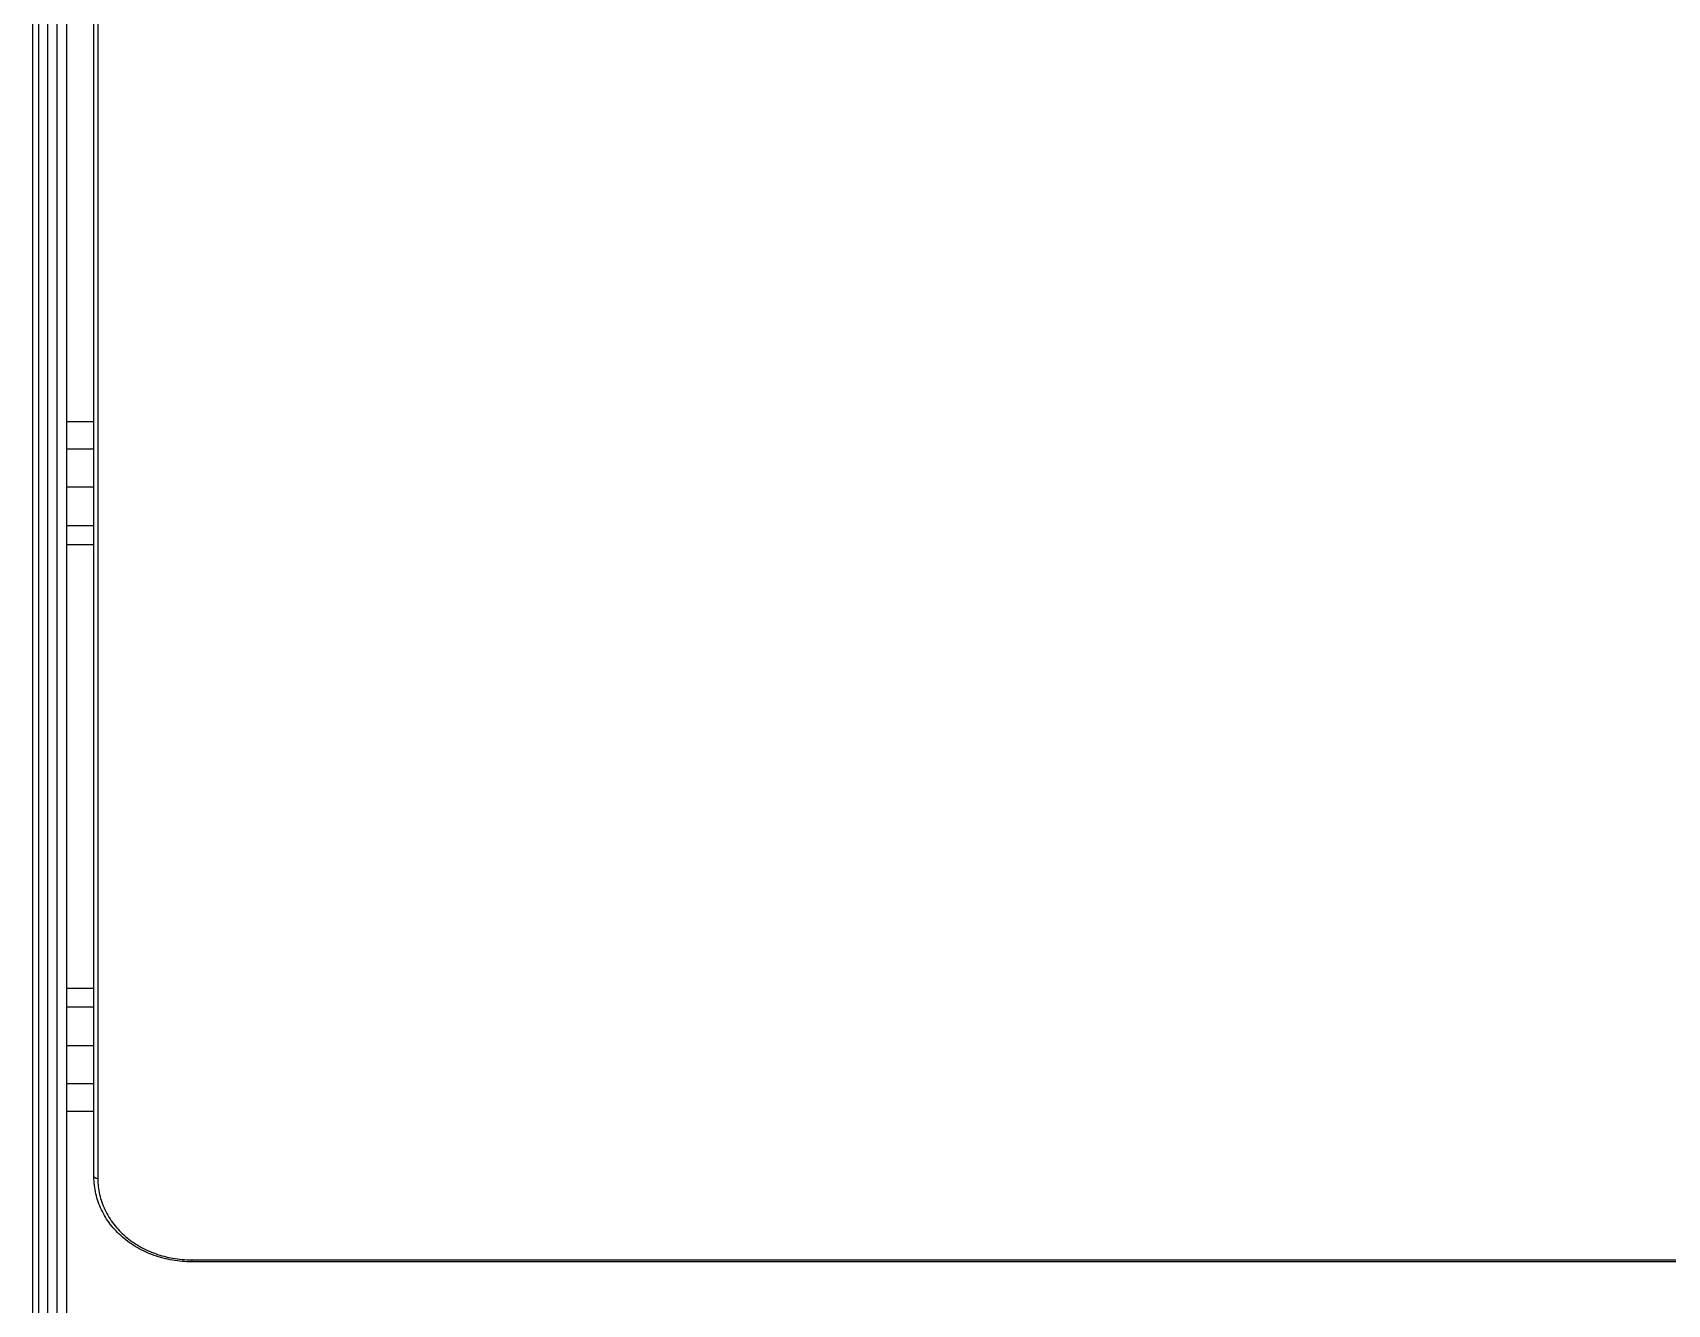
# Model space of a CAD drawing. Header units: millimetres. Extents: x 3033 to 5773, y 123 to 1487.
# Drawn here: x 3431.5 to 3518.2, y 556.5 to 623.9 of the extents above; entities that cross this region are included whole.
import ezdxf

# ---------------------------------------------------------------- set-up
doc = ezdxf.new("R2010")
doc.units = ezdxf.units.MM
doc.header["$MEASUREMENT"] = 0
doc.layers.add('LAYER 10', color=2, linetype='Continuous')

msp = doc.modelspace()

# ---------------------------------------------------------------- linework, layer by layer
at = {"layer": 'LAYER 10'}
for p, q in [((3434.789, 563.269), (3434.789, 654.436)), ((3434.997, 654.484), (3434.997, 563.184)), ((3431.541, 514.014), (3431.541, 653.014)), ((3431.841, 653.014), (3431.841, 514.014)), ((3432.341, 514.014), (3432.341, 653.014)), ((3432.841, 514.514), (3432.841, 652.514)), ((3433.341, 652.514), (3433.341, 514.514)), ((3433.341, 603.313), (3434.789, 603.313)), ((3434.789, 601.838), (3433.341, 601.838)), ((3433.341, 599.838), (3434.789, 599.838)), ((3434.789, 597.771), (3433.341, 597.771)), ((3434.789, 596.771), (3433.341, 596.771)), ((3433.341, 573.271), (3434.789, 573.271)), ((3433.341, 572.271), (3434.789, 572.271)), ((3434.789, 570.204), (3433.341, 570.204)), ((3434.789, 568.203), (3433.341, 568.203)), ((3434.789, 566.729), (3433.341, 566.729)), ((3434.793, 563.263), (3434.789, 563.269)), ((3434.791, 563.149), (3434.789, 563.261)), ((3434.797, 563.257), (3434.793, 563.263)), ((3434.801, 563.252), (3434.797, 563.257)), ((3434.806, 563.247), (3434.801, 563.252)), ((3434.81, 563.242), (3434.806, 563.247)), ((3434.815, 563.237), (3434.81, 563.242)), ((3434.82, 563.232), (3434.815, 563.237)), ((3434.825, 563.228), (3434.82, 563.232)), ((3434.83, 563.223), (3434.825, 563.228)), ((3434.796, 563.036), (3434.791, 563.149)), ((3434.804, 562.924), (3434.796, 563.036)), ((3434.815, 562.812), (3434.804, 562.924)), ((3434.829, 562.701), (3434.815, 562.812)), ((3434.846, 562.59), (3434.829, 562.701)), ((3434.835, 563.219), (3434.83, 563.223)), ((3434.841, 563.215), (3434.835, 563.219)), ((3434.847, 563.211), (3434.841, 563.215)), ((3434.867, 562.48), (3434.846, 562.59)), ((3434.852, 563.208), (3434.847, 563.211)), ((3434.858, 563.204), (3434.852, 563.208)), ((3434.864, 563.201), (3434.858, 563.204)), ((3434.87, 563.198), (3434.864, 563.201)), ((3434.89, 562.37), (3434.867, 562.48)), ((3434.876, 563.195), (3434.87, 563.198)), ((3434.883, 563.193), (3434.876, 563.195)), ((3434.889, 563.19), (3434.883, 563.193)), ((3434.896, 563.188), (3434.889, 563.19)), ((3434.917, 562.261), (3434.89, 562.37)), ((3434.902, 563.186), (3434.896, 563.188)), ((3434.909, 563.185), (3434.902, 563.186)), ((3434.915, 563.183), (3434.909, 563.185)), ((3434.922, 563.182), (3434.915, 563.183)), ((3434.929, 563.181), (3434.922, 563.182)), ((3434.936, 563.18), (3434.929, 563.181)), ((3434.942, 563.18), (3434.936, 563.18)), ((3434.949, 563.18), (3434.942, 563.18)), ((3434.956, 563.18), (3434.949, 563.18)), ((3434.963, 563.18), (3434.956, 563.18)), ((3434.97, 563.18), (3434.963, 563.18)), ((3434.976, 563.181), (3434.97, 563.18)), ((3434.983, 563.182), (3434.976, 563.181)), ((3434.99, 563.183), (3434.983, 563.182)), ((3434.997, 563.184), (3434.99, 563.183)), ((3434.997, 563.184), (3434.998, 563.077)), ((3434.998, 563.077), (3435.002, 562.97)), ((3435.002, 562.97), (3435.01, 562.864)), ((3435.01, 562.864), (3435.02, 562.757)), ((3435.02, 562.757), (3435.033, 562.651)), ((3435.033, 562.651), (3435.05, 562.545)), ((3435.05, 562.545), (3435.069, 562.44)), ((3435.069, 562.44), (3435.091, 562.335)), ((3434.946, 562.153), (3434.917, 562.261)), ((3434.978, 562.046), (3434.946, 562.153)), ((3435.014, 561.94), (3434.978, 562.046)), ((3435.052, 561.835), (3435.014, 561.94)), ((3435.093, 561.731), (3435.052, 561.835)), ((3435.091, 562.335), (3435.116, 562.231)), ((3435.137, 561.628), (3435.093, 561.731)), ((3435.116, 562.231), (3435.143, 562.128)), ((3435.183, 561.526), (3435.137, 561.628)), ((3435.143, 562.128), (3435.174, 562.026)), ((3435.174, 562.026), (3435.207, 561.925)), ((3435.233, 561.425), (3435.183, 561.526)), ((3435.207, 561.925), (3435.243, 561.824)), ((3435.243, 561.824), (3435.282, 561.725)), ((3435.282, 561.725), (3435.324, 561.627)), ((3435.324, 561.627), (3435.368, 561.529)), ((3435.368, 561.529), (3435.417, 561.428)), ((3435.286, 561.325), (3435.233, 561.425)), ((3435.341, 561.226), (3435.286, 561.325)), ((3435.398, 561.129), (3435.341, 561.226)), ((3435.459, 561.033), (3435.398, 561.129)), ((3435.417, 561.428), (3435.469, 561.328)), ((3435.522, 560.94), (3435.459, 561.033)), ((3435.469, 561.328), (3435.524, 561.23)), ((3435.587, 560.847), (3435.522, 560.94)), ((3435.524, 561.23), (3435.582, 561.133)), ((3435.582, 561.133), (3435.642, 561.038)), ((3435.654, 560.757), (3435.587, 560.847)), ((3435.642, 561.038), (3435.705, 560.945)), ((3435.727, 560.664), (3435.654, 560.757)), ((3435.705, 560.945), (3435.77, 560.853)), ((3435.802, 560.574), (3435.727, 560.664)), ((3435.77, 560.853), (3435.838, 560.763)), ((3435.838, 560.763), (3435.908, 560.675)), ((3435.908, 560.675), (3435.98, 560.589)), ((3435.879, 560.486), (3435.802, 560.574)), ((3435.958, 560.4), (3435.879, 560.486)), ((3436.04, 560.315), (3435.958, 560.4)), ((3435.98, 560.589), (3436.055, 560.505)), ((3436.124, 560.233), (3436.04, 560.315)), ((3436.055, 560.505), (3436.131, 560.422)), ((3436.209, 560.153), (3436.124, 560.233)), ((3436.131, 560.422), (3436.21, 560.342)), ((3436.297, 560.075), (3436.209, 560.153)), ((3436.21, 560.342), (3436.291, 560.264)), ((3436.291, 560.264), (3436.373, 560.187)), ((3436.389, 559.998), (3436.297, 560.075)), ((3436.373, 560.187), (3436.457, 560.113)), ((3436.483, 559.922), (3436.389, 559.998)), ((3436.457, 560.113), (3436.546, 560.039)), ((3436.579, 559.849), (3436.483, 559.922)), ((3436.546, 560.039), (3436.636, 559.967)), ((3436.676, 559.778), (3436.579, 559.849)), ((3436.636, 559.967), (3436.728, 559.897)), ((3436.775, 559.709), (3436.676, 559.778)), ((3436.728, 559.897), (3436.822, 559.83)), ((3436.822, 559.83), (3436.918, 559.764)), ((3436.918, 559.764), (3437.014, 559.701)), ((3436.876, 559.643), (3436.775, 559.709)), ((3436.978, 559.58), (3436.876, 559.643)), ((3437.082, 559.518), (3436.978, 559.58)), ((3437.014, 559.701), (3437.113, 559.641)), ((3437.189, 559.458), (3437.082, 559.518)), ((3437.113, 559.641), (3437.212, 559.582)), ((3437.298, 559.4), (3437.189, 559.458)), ((3437.212, 559.582), (3437.313, 559.526)), ((3437.408, 559.345), (3437.298, 559.4)), ((3437.313, 559.526), (3437.415, 559.472)), ((3437.52, 559.292), (3437.408, 559.345)), ((3437.415, 559.472), (3437.519, 559.421)), ((3437.519, 559.421), (3437.623, 559.372)), ((3437.632, 559.242), (3437.52, 559.292)), ((3437.623, 559.372), (3437.729, 559.325)), ((3437.746, 559.194), (3437.632, 559.242)), ((3437.729, 559.325), (3437.835, 559.28)), ((3437.86, 559.149), (3437.746, 559.194)), ((3437.835, 559.28), (3437.943, 559.238)), ((3437.976, 559.106), (3437.86, 559.149)), ((3437.943, 559.238), (3438.051, 559.198)), ((3438.096, 559.065), (3437.976, 559.106)), ((3438.051, 559.198), (3438.164, 559.159)), ((3438.217, 559.026), (3438.096, 559.065)), ((3438.164, 559.159), (3438.277, 559.122)), ((3438.338, 558.99), (3438.217, 559.026)), ((3438.277, 559.122), (3438.392, 559.088)), ((3438.461, 558.957), (3438.338, 558.99)), ((3438.392, 559.088), (3438.507, 559.057)), ((3438.584, 558.926), (3438.461, 558.957)), ((3438.507, 559.057), (3438.623, 559.028)), ((3438.707, 558.898), (3438.584, 558.926)), ((3438.623, 559.028), (3438.739, 559.001)), ((3438.832, 558.873), (3438.707, 558.898)), ((3438.739, 559.001), (3438.856, 558.977)), ((3438.856, 558.977), (3438.974, 558.955)), ((3438.974, 558.955), (3439.098, 558.935)), ((3439.098, 558.935), (3439.222, 558.917)), ((3439.222, 558.917), (3439.347, 558.902)), ((3439.347, 558.902), (3439.472, 558.89)), ((3438.957, 558.85), (3438.832, 558.873)), ((3439.083, 558.83), (3438.957, 558.85)), ((3439.209, 558.813), (3439.083, 558.83)), ((3439.336, 558.798), (3439.209, 558.813)), ((3439.464, 558.786), (3439.336, 558.798)), ((3439.591, 558.776), (3439.464, 558.786)), ((3439.472, 558.89), (3439.597, 558.881)), ((3439.719, 558.77), (3439.591, 558.776)), ((3439.597, 558.881), (3439.723, 558.874)), ((3439.846, 558.766), (3439.719, 558.77)), ((3439.723, 558.874), (3439.848, 558.87)), ((3439.974, 558.764), (3439.846, 558.766)), ((3439.848, 558.87), (3439.974, 558.869)), ((3439.974, 558.869), (3439.974, 558.764)), ((3439.974, 558.869), (3552.051, 558.869)), ((3552.051, 558.764), (3439.974, 558.764))]:
    msp.add_line(p, q, dxfattribs=at)

doc.saveas('drawing.dxf')
